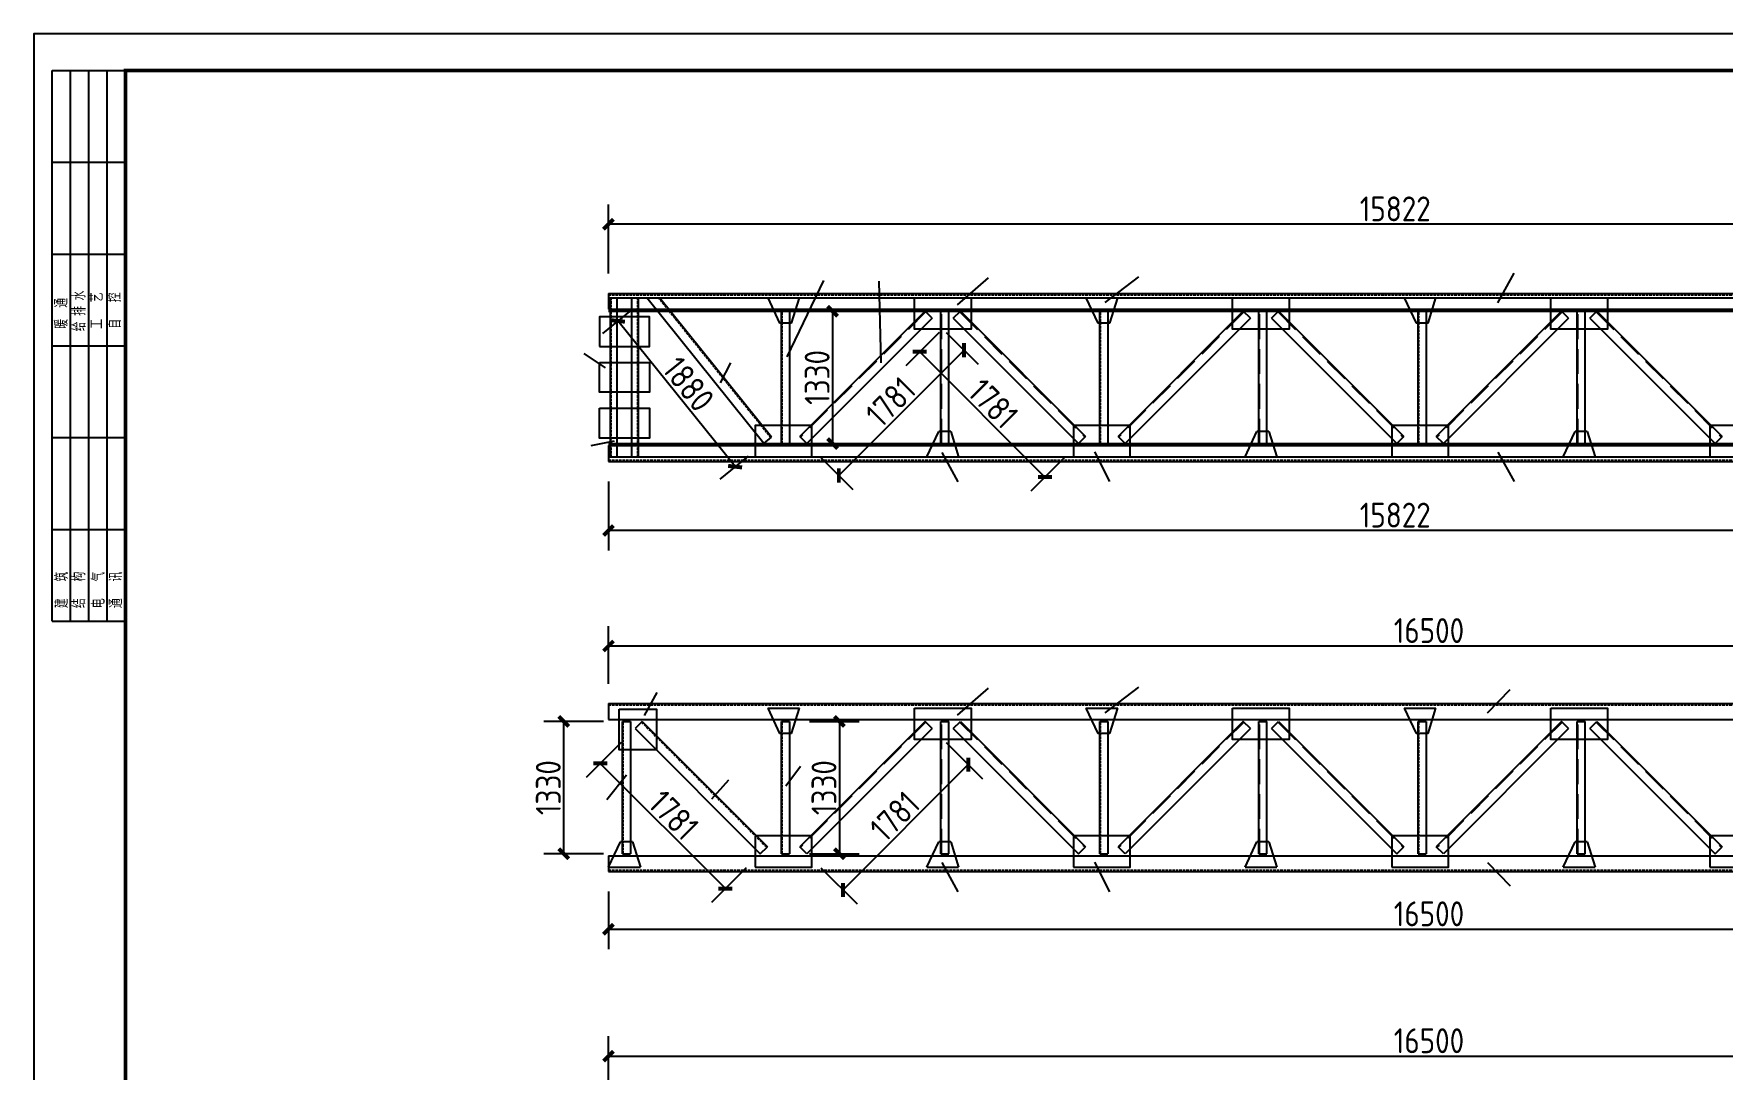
# Model space of a CAD drawing. Extents: x 23521 to 169118, y -86502 to 21244.
# Drawn here: x 66412 to 83390, y -65871 to -55461 of the extents above; entities that cross this region are included whole.
import ezdxf

# ---------------------------------------------------------------- set-up
doc = ezdxf.new("R2010")
doc.units = 0
doc.header["$LTSCALE"] = 1000
doc.header["$MEASUREMENT"] = 0
doc.linetypes.add('DASH', pattern=[0.35, 0.25, -0.1])
doc.layers.add('_TCH_MASK', color=7, linetype='Continuous')
doc.layers.add('PUB_TITLE', color=4, linetype='Continuous')
doc.styles.get("Standard").update_dxf_attribs({"font": 'gbenor.shx', "bigfont": 'gbcbig.shx'})
doc.dimstyles.get("Standard").update_dxf_attribs({"dimscale": 100, "dimtxt": 3.5, "dimasz": 1, "dimexe": 2.5, "dimexo": 3, "dimgap": 1.5, "dimtad": 1, "dimdec": 0, "dimzin": 0, "dimdsep": 46, "dimtxsty": 'Standard', "dimblk": 'ARCHTICK', "dimcen": 0.09, "dimadec": 0, "dimazin": 0, "dimtfac": 1, "dimtdec": 0, "dimtix": 1, "dimtmove": 2, "dimatfit": 3, "dimfxl": 1, "dimtolj": 1, "dimtzin": 0, "dimarcsym": 0})

# ---------------------------------------------------------------- blocks, each defined once
blk = doc.blocks.new('_ArchTick')
at = {"color": 0, "linetype": 'ByBlock', "const_width": 0.4}
blk.add_lwpolyline([(-0.5, -0.5), (0.5, 0.5)], dxfattribs=at)
blk = doc.blocks.new('*D42')
at = {"color": 0, "lineweight": -2}
for p, q in [((72191, -66119), (72191, -65540)), ((88691, -66119), (88691, -65540)), ((72191, -65740), (88691, -65740))]:
    blk.add_line(p, q, dxfattribs=at)
at = {"layer": 'Defpoints', "color": 0}
for p in [(88691, -65740), (72191, -66319), (88691, -66319)]:
    blk.add_point(p, dxfattribs=at)
at = {"color": 0, "lineweight": -2, "xscale": 100, "yscale": 100, "zscale": 100, "rotation": 180}
blk.add_blockref('_ArchTick', (72191, -65740), dxfattribs=at)
at = {"color": 0, "lineweight": -2, "xscale": 100, "yscale": 100, "zscale": 100}
blk.add_blockref('_ArchTick', (88691, -65740), dxfattribs=at)
at = {"color": 0, "insert": (80441, -65585), "char_height": 250, "attachment_point": 5}
blk.add_mtext('\\A1;16500', dxfattribs=at)
blk = doc.blocks.new('$titleblk$00000095')
for p, q in [((-150, 20), (-150, 0)), ((-150, 20), (0, 20)), ((-125, 20), (-125, 0)), ((-100, 20), (-100, 0)), ((-75, 20), (-75, 0)), ((-75, 20), (-75, 0)), ((-50, 20), (-50, 0)), ((-25, 20), (-25, 0)), ((0, 20), (0, 0)), ((-150, 15), (-75, 15)), ((-75, 15), (0, 15)), ((-150, 10), (-75, 10)), ((-75, 10), (0, 10)), ((-150, 5), (-75, 5)), ((-75, 5), (0, 5))]:
    blk.add_line(p, q)
at = {"width": 0.8}
for s, p in [('建   筑', (-146.45, 15.65)), ('暖  通', (-70.35, 15.73)), ('结   构', (-146.45, 10.91)), ('给 排 水', (-71.03, 10.9)), ('电   气', (-146.45, 5.65)), ('工   艺', (-70.35, 6.13)), ('通   讯', (-146.45, 0.88)), ('自   控', (-70.35, 1.24))]:
    blk.add_text(s, height=3.509, dxfattribs=at).set_placement(p)
blk = doc.blocks.new('新块')
at = {"layer": 'PUB_TITLE'}
blk.add_lwpolyline([(-47560, 0), (0, 0), (0, 33640), (-47560, 33640)], close=True, dxfattribs=at)
at = {"layer": 'PUB_TITLE', "const_width": 40}
blk.add_lwpolyline([(-46560, 400), (-400, 400), (-400, 33240), (-46560, 33240)], close=True, dxfattribs=at)
at = {"layer": 'PUB_TITLE', "xscale": 40, "yscale": 40, "zscale": 40, "rotation": 90}
blk.add_blockref('$titleblk$00000095', (-46560, 33240), dxfattribs=at)
for tag, p in [('审定人', (-8147, 838)), ('校对', (-6621, 837)), ('阶段', (-810, 832)), ('审核人', (-8147, 641)), ('设计负责人', (-6745, 649)), ('工程名称', (-5026, 781)), ('图名', (-3347, 649)), ('日期', (-905, 632)), ('项目负责人', (-8228, 444)), ('设计人', (-6659, 447)), ('项目名称', (-5026, 479)), ('图号', (-1657, 502)), ('比例', (-810, 446))]:
    blk.add_attdef(tag, p, '', height=120)
blk = doc.blocks.new('*D102')
at = {"color": 0, "lineweight": -2}
for p, q in [((72139, -62375), (71541, -62375)), ((71741, -63705), (71741, -62375)), ((72139, -63705), (71541, -63705))]:
    blk.add_line(p, q, dxfattribs=at)
at = {"layer": 'Defpoints', "color": 0}
for p in [(71741, -62375), (72339, -62375), (72339, -63705)]:
    blk.add_point(p, dxfattribs=at)
at = {"color": 0, "lineweight": -2, "xscale": 100, "yscale": 100, "zscale": 100}
for p, rotation in [((71741, -62375), 90), ((71741, -63705), 270)]:
    blk.add_blockref('_ArchTick', p, dxfattribs=dict(at, rotation=rotation))
at = {"color": 0, "insert": (71586, -63040), "char_height": 250, "attachment_point": 5, "rotation": 90}
blk.add_mtext('\\A1;1330', dxfattribs=at)
blk = doc.blocks.new('*D103')
at = {"color": 0, "lineweight": -2}
for p, q in [((72317, -62587), (71967, -62937)), ((73367, -64055), (72108, -62796)), ((73576, -63846), (73226, -64196))]:
    blk.add_line(p, q, dxfattribs=at)
at = {"layer": 'Defpoints', "color": 0}
for p in [(72458, -62445), (72108, -62796), (73718, -63705)]:
    blk.add_point(p, dxfattribs=at)
at = {"color": 0, "lineweight": -2, "xscale": 100, "yscale": 100, "zscale": 100}
for p, rotation in [((72108, -62796), 135.0000000000002), ((73367, -64055), 315.0000000000002)]:
    blk.add_blockref('_ArchTick', p, dxfattribs=dict(at, rotation=rotation))
at = {"color": 0, "insert": (72847, -63316), "char_height": 250, "attachment_point": 5, "rotation": 315}
blk.add_mtext('\\A1;1781', dxfattribs=at)
blk = doc.blocks.new('*D104')
at = {"color": 0, "lineweight": -2}
for p, q in [((74212, -62375), (74713, -62375)), ((74513, -62375), (74513, -63705)), ((74212, -63705), (74713, -63705))]:
    blk.add_line(p, q, dxfattribs=at)
at = {"layer": 'Defpoints', "color": 0}
for p in [(74012, -62375), (74012, -63705), (74513, -63705)]:
    blk.add_point(p, dxfattribs=at)
at = {"color": 0, "lineweight": -2, "xscale": 100, "yscale": 100, "zscale": 100}
for p, rotation in [((74513, -62375), 90), ((74513, -63705), 270)]:
    blk.add_blockref('_ArchTick', p, dxfattribs=dict(at, rotation=rotation))
at = {"color": 0, "insert": (74358, -63040), "char_height": 250, "attachment_point": 5, "rotation": 90}
blk.add_mtext('\\A1;1330', dxfattribs=at)
blk = doc.blocks.new('*D105')
at = {"color": 0, "lineweight": -2}
for p, q in [((75586, -62587), (75950, -62950)), ((75809, -62809), (74549, -64068)), ((74327, -63846), (74691, -64210))]:
    blk.add_line(p, q, dxfattribs=at)
at = {"layer": 'Defpoints', "color": 0}
for p in [(75445, -62445), (74186, -63705), (74549, -64068)]:
    blk.add_point(p, dxfattribs=at)
at = {"color": 0, "lineweight": -2, "xscale": 100, "yscale": 100, "zscale": 100}
for p, rotation in [((75809, -62809), 45.00000000000048), ((74549, -64068), 225.0000000000005)]:
    blk.add_blockref('_ArchTick', p, dxfattribs=dict(at, rotation=rotation))
at = {"color": 0, "insert": (75069, -63329), "char_height": 250, "attachment_point": 5, "rotation": 45}
blk.add_mtext('\\A1;1781', dxfattribs=at)
blk = doc.blocks.new('*D106')
at = {"color": 0, "lineweight": -2}
for p, q in [((72419, -58241), (72131, -58473)), ((73464, -59813), (72286, -58348)), ((73597, -59706), (73309, -59938))]:
    blk.add_line(p, q, dxfattribs=at)
at = {"layer": 'Defpoints', "color": 0}
for p in [(72575, -58116), (72286, -58348), (73753, -59581)]:
    blk.add_point(p, dxfattribs=at)
at = {"color": 0, "lineweight": -2, "xscale": 100, "yscale": 100, "zscale": 100}
for p, rotation in [((72286, -58348), 128.8042069310517), ((73464, -59813), 308.8042069310517)]:
    blk.add_blockref('_ArchTick', p, dxfattribs=dict(at, rotation=rotation))
at = {"color": 0, "insert": (72996, -58983), "char_height": 250, "attachment_point": 5, "rotation": 308.8042}
blk.add_mtext('\\A1;1880', dxfattribs=at)
blk = doc.blocks.new('*D107')
at = {"color": 0, "lineweight": -2}
for p, q in [((74212, -58251), (74644, -58251)), ((74444, -58251), (74444, -59581)), ((74212, -59581), (74644, -59581))]:
    blk.add_line(p, q, dxfattribs=at)
at = {"layer": 'Defpoints', "color": 0}
for p in [(74012, -58251), (74012, -59581), (74444, -59581)]:
    blk.add_point(p, dxfattribs=at)
at = {"color": 0, "lineweight": -2, "xscale": 100, "yscale": 100, "zscale": 100}
for p, rotation in [((74444, -58251), 90), ((74444, -59581), 270)]:
    blk.add_blockref('_ArchTick', p, dxfattribs=dict(at, rotation=rotation))
at = {"color": 0, "insert": (74289, -58916), "char_height": 250, "attachment_point": 5, "rotation": 90}
blk.add_mtext('\\A1;1330', dxfattribs=at)
blk = doc.blocks.new('*D108')
at = {"color": 0, "lineweight": -2}
for p, q in [((75586, -58463), (75907, -58784)), ((75766, -58642), (74507, -59902)), ((74327, -59722), (74648, -60043))]:
    blk.add_line(p, q, dxfattribs=at)
at = {"layer": 'Defpoints', "color": 0}
for p in [(75445, -58321), (74186, -59580), (74507, -59902)]:
    blk.add_point(p, dxfattribs=at)
at = {"color": 0, "lineweight": -2, "xscale": 100, "yscale": 100, "zscale": 100}
for p, rotation in [((75766, -58642), 45.00000000000048), ((74507, -59902), 225.0000000000005)]:
    blk.add_blockref('_ArchTick', p, dxfattribs=dict(at, rotation=rotation))
at = {"color": 0, "insert": (75027, -59162), "char_height": 250, "attachment_point": 5, "rotation": 45}
blk.add_mtext('\\A1;1781', dxfattribs=at)
blk = doc.blocks.new('*D109')
at = {"color": 0, "lineweight": -2}
for p, q in [((75517, -58463), (75180, -58800)), ((76580, -59918), (75321, -58658)), ((76776, -59722), (76439, -60059))]:
    blk.add_line(p, q, dxfattribs=at)
at = {"layer": 'Defpoints', "color": 0}
for p in [(75658, -58321), (75321, -58658), (76918, -59580)]:
    blk.add_point(p, dxfattribs=at)
at = {"color": 0, "lineweight": -2, "xscale": 100, "yscale": 100, "zscale": 100}
for p, rotation in [((75321, -58658), 134.9999999999995), ((76580, -59918), 314.9999999999995)]:
    blk.add_blockref('_ArchTick', p, dxfattribs=dict(at, rotation=rotation))
at = {"color": 0, "insert": (76060, -59178), "char_height": 250, "attachment_point": 5, "rotation": 315}
blk.add_mtext('\\A1;1781', dxfattribs=at)
blk = doc.blocks.new('*D111')
at = {"color": 0, "lineweight": -2}
for p, q in [((72191, -61995), (72191, -61416)), ((88691, -61995), (88691, -61416)), ((72191, -61616), (88691, -61616))]:
    blk.add_line(p, q, dxfattribs=at)
at = {"layer": 'Defpoints', "color": 0}
for p in [(88691, -61616), (72191, -62195), (88691, -62195)]:
    blk.add_point(p, dxfattribs=at)
at = {"color": 0, "lineweight": -2, "xscale": 100, "yscale": 100, "zscale": 100, "rotation": 180}
blk.add_blockref('_ArchTick', (72191, -61616), dxfattribs=at)
at = {"color": 0, "lineweight": -2, "xscale": 100, "yscale": 100, "zscale": 100}
blk.add_blockref('_ArchTick', (88691, -61616), dxfattribs=at)
at = {"color": 0, "insert": (80441, -61461), "char_height": 250, "attachment_point": 5}
blk.add_mtext('\\A1;16500', dxfattribs=at)
blk = doc.blocks.new('*D112')
at = {"color": 0, "lineweight": -2}
for p, q in [((72191, -64085), (72191, -64664)), ((88691, -64085), (88691, -64664)), ((72191, -64464), (88691, -64464))]:
    blk.add_line(p, q, dxfattribs=at)
at = {"layer": 'Defpoints', "color": 0}
for p in [(72191, -63885), (88691, -63885), (88691, -64464)]:
    blk.add_point(p, dxfattribs=at)
at = {"color": 0, "lineweight": -2, "xscale": 100, "yscale": 100, "zscale": 100, "rotation": 180}
blk.add_blockref('_ArchTick', (72191, -64464), dxfattribs=at)
at = {"color": 0, "lineweight": -2, "xscale": 100, "yscale": 100, "zscale": 100}
blk.add_blockref('_ArchTick', (88691, -64464), dxfattribs=at)
at = {"color": 0, "insert": (80441, -64309), "char_height": 250, "attachment_point": 5}
blk.add_mtext('\\A1;16500', dxfattribs=at)
blk = doc.blocks.new('*D115')
at = {"color": 0, "lineweight": -2}
for p, q in [((72191, -59961), (72191, -60655)), ((88013, -59961), (88013, -60655)), ((88013, -60455), (72191, -60455))]:
    blk.add_line(p, q, dxfattribs=at)
at = {"layer": 'Defpoints', "color": 0}
for p in [(72191, -59761), (88013, -59761), (72191, -60455)]:
    blk.add_point(p, dxfattribs=at)
at = {"color": 0, "lineweight": -2, "xscale": 100, "yscale": 100, "zscale": 100, "rotation": 180}
blk.add_blockref('_ArchTick', (72191, -60455), dxfattribs=at)
at = {"color": 0, "lineweight": -2, "xscale": 100, "yscale": 100, "zscale": 100}
blk.add_blockref('_ArchTick', (88013, -60455), dxfattribs=at)
at = {"color": 0, "insert": (80102, -60300), "char_height": 250, "attachment_point": 5}
blk.add_mtext('\\A1;15822', dxfattribs=at)
blk = doc.blocks.new('*D117')
at = {"color": 0, "lineweight": -2}
for p, q in [((72191, -57871), (72191, -57176)), ((88013, -57871), (88013, -57176)), ((88013, -57376), (72191, -57376))]:
    blk.add_line(p, q, dxfattribs=at)
at = {"layer": 'Defpoints', "color": 0}
for p in [(72191, -57376), (72191, -58071), (88013, -58071)]:
    blk.add_point(p, dxfattribs=at)
at = {"color": 0, "lineweight": -2, "xscale": 100, "yscale": 100, "zscale": 100, "rotation": 180}
blk.add_blockref('_ArchTick', (72191, -57376), dxfattribs=at)
at = {"color": 0, "lineweight": -2, "xscale": 100, "yscale": 100, "zscale": 100}
blk.add_blockref('_ArchTick', (88013, -57376), dxfattribs=at)
at = {"color": 0, "insert": (80102, -57221), "char_height": 250, "attachment_point": 5}
blk.add_mtext('\\A1;15822', dxfattribs=at)

msp = doc.modelspace()

# ---------------------------------------------------------------- linework, layer by layer
at = {"color": 4}
for p, q in [((81135, -58164.4), (81298.9, -57868.3)), ((73987.7, -58709.8), (74355, -57942.8)), ((74934.2, -58767.4), (74913.7, -57947.9)), ((75700.9, -58186.5), (76013, -57916)), ((77185.2, -58162.5), (77524.2, -57905.7)), ((72210.6, -59715.5), (72210.6, -58115.5)), ((72210.6, -58115.5), (72278.6, -58115.5)), ((72278.6, -59715.5), (72278.6, -58115.5)), ((72424.6, -59715.5), (72424.6, -58115.5)), ((72424.6, -58115.5), (72492.6, -58115.5)), ((72492.6, -59715.5), (72492.6, -58115.5)), ((73753.2, -59580.5), (72575.2, -58115.5)), ((73831.2, -59517.9), (72703.5, -58115.5)), ((72161.4, -58818.2), (71945.7, -58676.5)), ((73318.7, -58969.9), (73420.9, -58769.4)), ((72247.1, -59555.8), (72013.9, -59602.3)), ((73753.2, -59580.5), (73831.2, -59517.9)), ((72210.6, -59715.5), (72278.6, -59715.5)), ((72424.6, -59715.5), (72492.6, -59715.5)), ((75543.3, -59670.2), (75702.5, -59965.1)), ((77077.1, -59664.9), (77227.1, -59962.5)), ((81135, -59666.6), (81298.9, -59962.7)), ((72551.3, -62315.8), (72680.1, -62084)), ((75700.9, -62310.6), (76013, -62040.1)), ((77185.2, -62286.5), (77524.2, -62029.8)), ((81030.2, -62287.3), (81256.7, -62052.9)), ((72373, -62914.1), (72173.4, -63164.4)), ((73229.7, -63151.5), (73402, -62960.9)), ((73974.1, -63020.8), (74122.7, -62824.8)), ((75543.3, -63794.3), (75702.5, -64089.2)), ((77077.1, -63789), (77227.1, -64086.6)), ((81030.2, -63792), (81256.7, -64026.3))]:
    msp.add_line(p, q, dxfattribs=at)
at = {"color": 3}
for p, q in [((72190.6, -58070.5), (104512.6, -58070.5)), ((72190.6, -58070.5), (72190.6, -58230.5)), ((72190.6, -58230.5), (104512.6, -58230.5)), ((73791.6, -58115.5), (74111.6, -58115.5)), ((73791.6, -58115.5), (73911.6, -58370.5)), ((74031.6, -58370.5), (74111.6, -58115.5)), ((76991.6, -58115.5), (77311.6, -58115.5)), ((76991.6, -58115.5), (77111.6, -58370.5)), ((77231.6, -58370.5), (77311.6, -58115.5)), ((80191.6, -58115.5), (80511.6, -58115.5)), ((80191.6, -58115.5), (80311.6, -58370.5)), ((80431.6, -58370.5), (80511.6, -58115.5)), ((74031.6, -58370.5), (73911.6, -58370.5)), ((73931.6, -58250.5), (74011.6, -58250.5)), ((73931.6, -59580.5), (73931.6, -58250.5)), ((74011.6, -58250.5), (74011.6, -59580.5)), ((75374.2, -58250.5), (74115, -59509.8)), ((75444.9, -58321.2), (74185.7, -59580.5)), ((75444.9, -58321.2), (75374.2, -58250.5)), ((75531.6, -58250.5), (75611.6, -58250.5)), ((75658.3, -58321.2), (75729.1, -58250.5)), ((75658.3, -58321.2), (76917.6, -59580.5)), ((75729.1, -58250.5), (76988.3, -59509.8)), ((77231.6, -58370.5), (77111.6, -58370.5)), ((77131.6, -58250.5), (77211.6, -58250.5)), ((77131.6, -59580.5), (77131.6, -58250.5)), ((77211.6, -58250.5), (77211.6, -59580.5)), ((78574.2, -58250.5), (77315, -59509.8)), ((78644.9, -58321.2), (77385.7, -59580.5)), ((78644.9, -58321.2), (78574.2, -58250.5)), ((78731.6, -58250.5), (78811.6, -58250.5)), ((78858.3, -58321.2), (78929.1, -58250.5)), ((78858.3, -58321.2), (80117.6, -59580.5)), ((78929.1, -58250.5), (80188.3, -59509.8)), ((80431.6, -58370.5), (80311.6, -58370.5)), ((80331.6, -58250.5), (80411.6, -58250.5)), ((80331.6, -59580.5), (80331.6, -58250.5)), ((80411.6, -58250.5), (80411.6, -59580.5)), ((81774.2, -58250.5), (80515, -59509.8)), ((81844.9, -58321.2), (80585.7, -59580.5)), ((81844.9, -58321.2), (81774.2, -58250.5)), ((81931.6, -58250.5), (82011.6, -58250.5)), ((82058.3, -58321.2), (82129.1, -58250.5)), ((82058.3, -58321.2), (83317.6, -59580.5)), ((82129.1, -58250.5), (83388.3, -59509.8)), ((73931.6, -59580.5), (74011.6, -59580.5)), ((74185.7, -59580.5), (74115, -59509.8)), ((75391.6, -59715.5), (75511.6, -59460.5)), ((75631.6, -59460.5), (75511.6, -59460.5)), ((75531.6, -59580.5), (75611.6, -59580.5)), ((75631.6, -59460.5), (75711.6, -59715.5)), ((76917.6, -59580.5), (76988.3, -59509.8)), ((77131.6, -59580.5), (77211.6, -59580.5)), ((77385.7, -59580.5), (77315, -59509.8)), ((78591.6, -59715.5), (78711.6, -59460.5)), ((78831.6, -59460.5), (78711.6, -59460.5)), ((78731.6, -59580.5), (78811.6, -59580.5)), ((78831.6, -59460.5), (78911.6, -59715.5)), ((80117.6, -59580.5), (80188.3, -59509.8)), ((80331.6, -59580.5), (80411.6, -59580.5)), ((80585.7, -59580.5), (80515, -59509.8)), ((81791.6, -59715.5), (81911.6, -59460.5)), ((82031.6, -59460.5), (81911.6, -59460.5)), ((81931.6, -59580.5), (82011.6, -59580.5)), ((82031.6, -59460.5), (82111.6, -59715.5)), ((83317.6, -59580.5), (83388.3, -59509.8)), ((72190.6, -59600.5), (104512.6, -59600.5)), ((72190.6, -59600.5), (72190.6, -59760.5)), ((72190.6, -59760.5), (104512.6, -59760.5)), ((75391.6, -59715.5), (75711.6, -59715.5)), ((78591.6, -59715.5), (78911.6, -59715.5)), ((81791.6, -59715.5), (82111.6, -59715.5)), ((72190.6, -62194.6), (104512.6, -62194.6)), ((72190.6, -62194.6), (72190.6, -62354.6)), ((73791.6, -62239.6), (74111.6, -62239.6)), ((73791.6, -62239.6), (73911.6, -62494.6)), ((74031.6, -62494.6), (74111.6, -62239.6)), ((76991.6, -62239.6), (77311.6, -62239.6)), ((76991.6, -62239.6), (77111.6, -62494.6)), ((77231.6, -62494.6), (77311.6, -62239.6)), ((80191.6, -62239.6), (80511.6, -62239.6)), ((80191.6, -62239.6), (80311.6, -62494.6)), ((80431.6, -62494.6), (80511.6, -62239.6)), ((72190.6, -62354.6), (104512.6, -62354.6)), ((72331.6, -63704.6), (72331.6, -62374.6)), ((72331.6, -62374.6), (72411.6, -62374.6)), ((72411.6, -62374.6), (72411.6, -63704.6)), ((72529.1, -62374.6), (72458.3, -62445.3)), ((72458.3, -62445.3), (73717.6, -63704.6)), ((72529.1, -62374.6), (73788.3, -63633.9)), ((73931.6, -62374.6), (74011.6, -62374.6)), ((73931.6, -63704.6), (73931.6, -62374.6)), ((74011.6, -62374.6), (74011.6, -63704.6)), ((75374.2, -62374.6), (74115, -63633.9)), ((75444.9, -62445.3), (74185.7, -63704.6)), ((75444.9, -62445.3), (75374.2, -62374.6)), ((75531.6, -62374.6), (75611.6, -62374.6)), ((75658.3, -62445.3), (75729.1, -62374.6)), ((75658.3, -62445.3), (76917.6, -63704.6)), ((75729.1, -62374.6), (76988.3, -63633.9)), ((77131.6, -62374.6), (77211.6, -62374.6)), ((77131.6, -63704.6), (77131.6, -62374.6)), ((77211.6, -62374.6), (77211.6, -63704.6)), ((78574.2, -62374.6), (77315, -63633.9)), ((78644.9, -62445.3), (77385.7, -63704.6)), ((78644.9, -62445.3), (78574.2, -62374.6)), ((78731.6, -62374.6), (78811.6, -62374.6)), ((78858.3, -62445.3), (78929.1, -62374.6)), ((78858.3, -62445.3), (80117.6, -63704.6)), ((78929.1, -62374.6), (80188.3, -63633.9)), ((80331.6, -62374.6), (80411.6, -62374.6)), ((80331.6, -63704.6), (80331.6, -62374.6)), ((80411.6, -62374.6), (80411.6, -63704.6)), ((81774.2, -62374.6), (80515, -63633.9)), ((81844.9, -62445.3), (80585.7, -63704.6)), ((81844.9, -62445.3), (81774.2, -62374.6)), ((81931.6, -62374.6), (82011.6, -62374.6)), ((82058.3, -62445.3), (82129.1, -62374.6)), ((82058.3, -62445.3), (83317.6, -63704.6)), ((82129.1, -62374.6), (83388.3, -63633.9)), ((74031.6, -62494.6), (73911.6, -62494.6)), ((77231.6, -62494.6), (77111.6, -62494.6)), ((80431.6, -62494.6), (80311.6, -62494.6)), ((72191.6, -63839.6), (72311.6, -63584.6)), ((72431.6, -63584.6), (72311.6, -63584.6)), ((72431.6, -63584.6), (72511.6, -63839.6)), ((73717.6, -63704.6), (73788.3, -63633.9)), ((74185.7, -63704.6), (74115, -63633.9)), ((75391.6, -63839.6), (75511.6, -63584.6)), ((75631.6, -63584.6), (75511.6, -63584.6)), ((75631.6, -63584.6), (75711.6, -63839.6)), ((76917.6, -63704.6), (76988.3, -63633.9)), ((77385.7, -63704.6), (77315, -63633.9)), ((78591.6, -63839.6), (78711.6, -63584.6)), ((78831.6, -63584.6), (78711.6, -63584.6)), ((78831.6, -63584.6), (78911.6, -63839.6)), ((80117.6, -63704.6), (80188.3, -63633.9)), ((80585.7, -63704.6), (80515, -63633.9)), ((81791.6, -63839.6), (81911.6, -63584.6)), ((82031.6, -63584.6), (81911.6, -63584.6)), ((82031.6, -63584.6), (82111.6, -63839.6)), ((83317.6, -63704.6), (83388.3, -63633.9)), ((72190.6, -63724.6), (104512.6, -63724.6)), ((72190.6, -63724.6), (72190.6, -63884.6)), ((72331.6, -63704.6), (72411.6, -63704.6)), ((73931.6, -63704.6), (74011.6, -63704.6)), ((75531.6, -63704.6), (75611.6, -63704.6)), ((77131.6, -63704.6), (77211.6, -63704.6)), ((78731.6, -63704.6), (78811.6, -63704.6)), ((80331.6, -63704.6), (80411.6, -63704.6)), ((81931.6, -63704.6), (82011.6, -63704.6)), ((72190.6, -63884.6), (104512.6, -63884.6)), ((72191.6, -63839.6), (72511.6, -63839.6)), ((75391.6, -63839.6), (75711.6, -63839.6)), ((78591.6, -63839.6), (78911.6, -63839.6)), ((81791.6, -63839.6), (82111.6, -63839.6))]:
    msp.add_line(p, q, dxfattribs=at)
at = {"color": 3, "linetype": 'DASH', "ltscale": 0.1}
for p, q in [((72190.6, -58084.5), (104512.6, -58084.5)), ((73824.9, -59522.9), (72693.2, -58115.5)), ((73938.6, -59580.5), (73938.6, -58250.5)), ((77138.6, -59580.5), (77138.6, -58250.5)), ((80338.6, -59580.5), (80338.6, -58250.5)), ((72190.6, -59746.5), (104512.6, -59746.5)), ((72190.6, -62208.6), (104512.6, -62208.6)), ((72338.6, -63704.6), (72338.6, -62374.6)), ((72523.4, -62380.3), (73782.7, -63639.6)), ((73938.6, -63704.6), (73938.6, -62374.6)), ((77138.6, -63704.6), (77138.6, -62374.6)), ((80338.6, -63704.6), (80338.6, -62374.6)), ((72190.6, -63870.6), (104512.6, -63870.6))]:
    msp.add_line(p, q, dxfattribs=at)
at = {"color": 1}
for p, q in [((72190.6, -58115.5), (104431.6, -58115.5)), ((72190.6, -58250.5), (104431.6, -58250.5)), ((75531.6, -59580.5), (75531.6, -58250.5)), ((75611.6, -59580.5), (75611.6, -58250.5)), ((78731.6, -59580.5), (78731.6, -58250.5)), ((78811.6, -59580.5), (78811.6, -58250.5)), ((81931.6, -59580.5), (81931.6, -58250.5)), ((82011.6, -59580.5), (82011.6, -58250.5)), ((72190.6, -59580.5), (104431.6, -59580.5)), ((72190.6, -59715.5), (104431.6, -59715.5)), ((75531.6, -63704.6), (75531.6, -62374.6)), ((75611.6, -63704.6), (75611.6, -62374.6)), ((78731.6, -63704.6), (78731.6, -62374.6)), ((78811.6, -63704.6), (78811.6, -62374.6)), ((81931.6, -63704.6), (81931.6, -62374.6)), ((82011.6, -63704.6), (82011.6, -62374.6))]:
    msp.add_line(p, q, dxfattribs=at)
at = {"color": 4, "linetype": 'DASH', "ltscale": 0.1}
for p, q in [((72217.6, -59715.5), (72217.6, -58115.5)), ((72485.6, -59715.5), (72485.6, -58115.5))]:
    msp.add_line(p, q, dxfattribs=at)
at = {"color": 3, "linetype": 'DASH'}
for p, q in [((75379.9, -58256.2), (74120.6, -59515.4)), ((75723.4, -58256.2), (76982.6, -59515.4)), ((78579.9, -58256.2), (77320.6, -59515.4)), ((78923.4, -58256.2), (80182.6, -59515.4)), ((81779.9, -58256.2), (80520.6, -59515.4)), ((82123.4, -58256.2), (83382.6, -59515.4)), ((75379.9, -62380.3), (74120.6, -63639.5)), ((75723.4, -62380.3), (76982.6, -63639.5)), ((78579.9, -62380.3), (77320.6, -63639.5)), ((78923.4, -62380.3), (80182.6, -63639.5)), ((81779.9, -62380.3), (80520.6, -63639.5)), ((82123.4, -62380.3), (83382.6, -63639.5))]:
    msp.add_line(p, q, dxfattribs=at)
at = {"color": 1, "linetype": 'DASH'}
for p, q in [((75538.6, -59580.5), (75538.6, -58250.5)), ((78738.6, -59580.5), (78738.6, -58250.5)), ((81938.6, -59580.5), (81938.6, -58250.5)), ((75538.6, -63704.6), (75538.6, -62374.6)), ((78738.6, -63704.6), (78738.6, -62374.6)), ((81938.6, -63704.6), (81938.6, -62374.6))]:
    msp.add_line(p, q, dxfattribs=at)
at = {"color": 3}
for points in [[(75266.6, -58115.5), (75836.6, -58115.5), (75836.6, -58430.5), (75266.6, -58430.5)], [(78466.6, -58115.5), (79036.6, -58115.5), (79036.6, -58430.5), (78466.6, -58430.5)], [(81666.6, -58115.5), (82236.6, -58115.5), (82236.6, -58430.5), (81666.6, -58430.5)], [(73666.6, -59715.5), (74236.6, -59715.5), (74236.6, -59400.5), (73666.6, -59400.5)], [(76866.6, -59715.5), (77436.6, -59715.5), (77436.6, -59400.5), (76866.6, -59400.5)], [(80066.6, -59715.5), (80636.6, -59715.5), (80636.6, -59400.5), (80066.6, -59400.5)], [(83266.6, -59715.5), (83836.6, -59715.5), (83836.6, -59400.5), (83266.6, -59400.5)], [(75266.6, -62239.6), (75836.6, -62239.6), (75836.6, -62554.6), (75266.6, -62554.6)], [(78466.6, -62239.6), (79036.6, -62239.6), (79036.6, -62554.6), (78466.6, -62554.6)], [(81666.6, -62239.6), (82236.6, -62239.6), (82236.6, -62554.6), (81666.6, -62554.6)], [(73666.6, -63839.6), (74236.6, -63839.6), (74236.6, -63524.6), (73666.6, -63524.6)], [(76866.6, -63839.6), (77436.6, -63839.6), (77436.6, -63524.6), (76866.6, -63524.6)], [(80066.6, -63839.6), (80636.6, -63839.6), (80636.6, -63524.6), (80066.6, -63524.6)], [(83266.6, -63839.6), (83836.6, -63839.6), (83836.6, -63524.6), (83266.6, -63524.6)]]:
    msp.add_lwpolyline(points, close=True, dxfattribs=at)
at = {"color": 4}
for points in [[(72101.6, -58605.5), (72601.6, -58605.5), (72601.6, -58305.5), (72101.6, -58305.5)], [(72101.6, -58765.5), (72601.6, -58765.5), (72601.6, -59065.5), (72101.6, -59065.5)], [(72101.6, -59225.5), (72601.6, -59225.5), (72601.6, -59525.5), (72101.6, -59525.5)], [(72296.6, -62249.6), (72672.6, -62249.6), (72672.6, -62659.6), (72296.6, -62659.6)]]:
    msp.add_lwpolyline(points, close=True, dxfattribs=at)

# ---------------------------------------------------------------- block references
at = {"layer": '_TCH_MASK', "color": 0, "lineweight": 15, "xscale": 0.922749693500009, "yscale": 0.922749693500009, "zscale": 0.9227496934602566}
msp.add_blockref('新块', (110297.7, -86501.9), dxfattribs=at)

# ---------------------------------------------------------------- dimensions: what is measured, and where the dimension line sits
at = {"color": 4}
for base, p1, p2, picture, middle in [((72190.6, -57375.9), (88012.6, -58070.5), (72190.6, -58070.5), '*D117', (80101.6, -57220.9)), ((72190.6, -60455.1), (88012.6, -59760.5), (72190.6, -59760.5), '*D115', (80101.6, -60300.1))]:
    dim = msp.add_linear_dim(base=base, p1=p1, p2=p2, dimstyle='Standard', override={"dimtxt": 2.5, "dimexe": 2, "dimexo": 2, "dimgap": 0.3}, dxfattribs=at)
    dim.commit()
    dim.dimension.update_dxf_attribs({"geometry": picture, "text_midpoint": middle})
for p1, p2, distance, picture, middle in [((73753.2, -59580.5), (72575.2, -58115.5), 370.6, '*D106', (72996.2, -58983.1)), ((74011.6, -58250.5), (74011.6, -59580.5), 432.2, '*D107', (74288.8, -58915.5)), ((75444.9, -58321.2), (74185.7, -59580.5), 454.2, '*D108', (75026.9, -59162.4)), ((76917.6, -59580.5), (75658.3, -58321.2), 476.8, '*D109', (76060.4, -59178.4)), ((72190.6, -62194.6), (88690.6, -62194.6), 579, '*D111', (80440.6, -61460.6)), ((72338.6, -63704.6), (72338.6, -62374.6), 597.6, '*D102', (71586, -63039.6)), ((73717.6, -63704.6), (72458.3, -62445.3), 495.4, '*D103', (72847.3, -63315.6)), ((74011.6, -62374.6), (74011.6, -63704.6), 501.1, '*D104', (74357.7, -63039.6)), ((75444.9, -62445.3), (74185.7, -63704.6), 514.3, '*D105', (75069.3, -63329)), ((72190.6, -63884.6), (88690.6, -63884.6), -579, '*D112', (80440.6, -64308.6)), ((72190.6, -66318.7), (88690.6, -66318.7), 579, '*D42', (80440.6, -65584.7))]:
    dim = msp.add_aligned_dim(p1=p1, p2=p2, distance=distance, dimstyle='Standard', override={"dimtxt": 2.5, "dimexe": 2, "dimexo": 2, "dimgap": 0.3}, dxfattribs=at)
    dim.commit()
    dim.dimension.update_dxf_attribs({"geometry": picture, "text_midpoint": middle})

doc.saveas('drawing.dxf')
